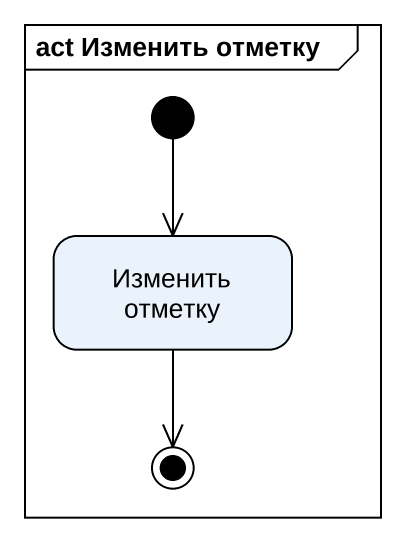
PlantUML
@startuml
mainframe act Изменить отметку
hide empty description
state "Изменить отметку" as Изменить_отметку
[*] --> Изменить_отметку
Изменить_отметку --> [*]
@enduml
